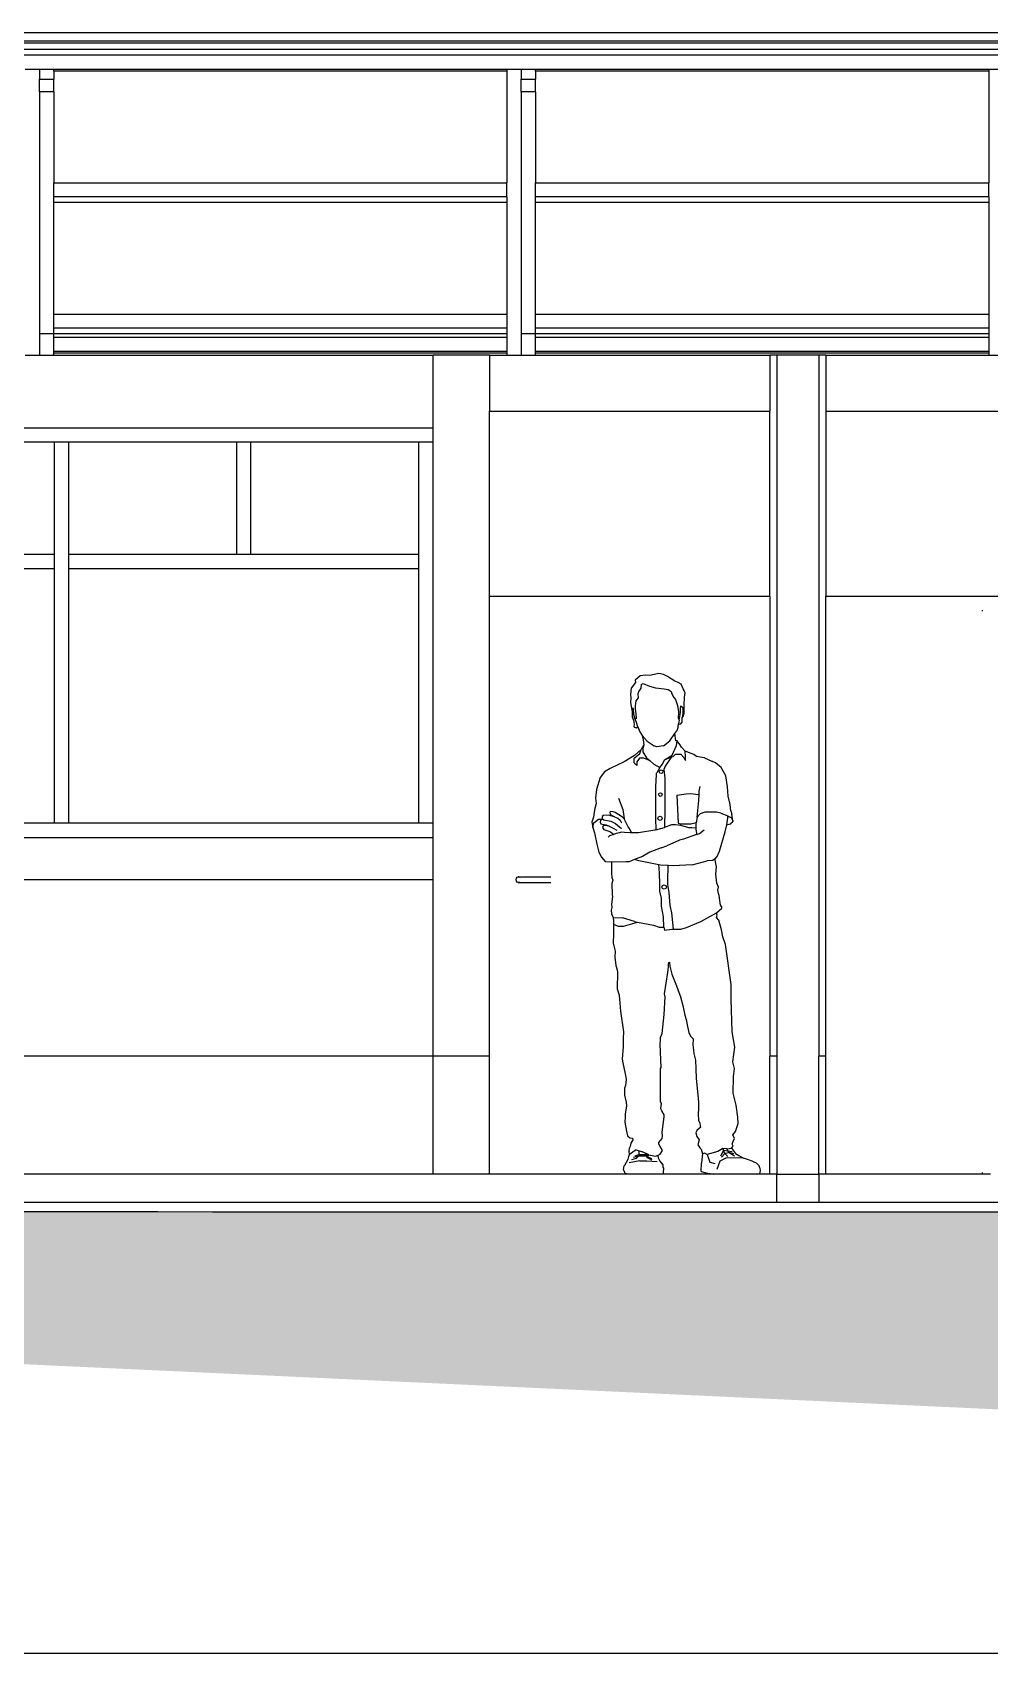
# Model space of a CAD drawing. Header units: metres. Extents: x 258817 to 259192, y 1878716 to 1878911.
# Drawn here: x 259013.83 to 259017.24, y 1878865.8 to 1878871.58 of the extents above; entities that cross this region are included whole.
import ezdxf

# ---------------------------------------------------------------- set-up
doc = ezdxf.new("R2010")
doc.units = ezdxf.units.M
doc.header["$MEASUREMENT"] = 0
doc.layers.add('SectionCutEdges', color=1, linetype='Continuous')
doc.layers.add('Vistas', color=7, linetype='Continuous')

# ---------------------------------------------------------------- blocks, each defined once
blk = doc.blocks.new('010 - Sección longitudinal 2')
for p, q in [((-15.9899, 1.0019), (4.6901, 1.0019)), ((-15.9899, 0.9719), (4.6901, 0.9719)), ((-0.582, 0.8692), (-0.582, 0.8641)), ((1.1354, 0.8692), (1.1354, 0.8641)), ((-0.582, 0.8641), (-2.1978, 0.8641)), ((-0.582, 0.8641), (-0.582, 0.4652)), ((1.1354, 0.8641), (-0.4804, 0.8641)), ((1.1354, 0.8641), (1.1354, 0.4652)), ((-2.2486, 0.7902), (-2.2486, -0.0721)), ((-2.1978, 0.7902), (-2.1978, 0.4652)), ((-0.5312, 0.7902), (-0.5312, -0.0721)), ((-0.4804, 0.7902), (-0.4804, 0.4652)), ((-2.1978, 0.4652), (-0.582, 0.4652)), ((-2.1978, 0.4162), (-2.1978, 0.4652)), ((-0.582, 0.4162), (-0.582, 0.4652)), ((-0.4804, 0.4652), (1.1354, 0.4652)), ((-0.4804, 0.4162), (-0.4804, 0.4652)), ((1.1354, 0.4162), (1.1354, 0.4652)), ((-0.582, 0.4162), (-2.1978, 0.4162)), ((-2.1978, 0.396), (-2.1978, 0.4162)), ((-0.582, 0.4162), (-0.582, 0.396)), ((1.1354, 0.4162), (-0.4804, 0.4162)), ((-0.4804, 0.396), (-0.4804, 0.4162)), ((1.1354, 0.4162), (1.1354, 0.396)), ((-0.582, 0.396), (-2.1978, 0.396)), ((-2.1978, -0.0029), (-2.1978, 0.396)), ((-0.582, 0.396), (-0.582, -0.0029)), ((1.1354, 0.396), (-0.4804, 0.396)), ((-0.4804, -0.0029), (-0.4804, 0.396)), ((1.1354, 0.396), (1.1354, -0.0029)), ((-2.1978, -0.0029), (-0.582, -0.0029)), ((-2.1978, -0.0519), (-2.1978, -0.0029)), ((-0.582, -0.0519), (-2.1978, -0.0519)), ((-2.1978, -0.0721), (-2.1978, -0.0519)), ((-0.582, -0.0029), (-0.582, -0.0519)), ((-0.582, -0.0519), (-0.582, -0.0721)), ((-0.4804, -0.0029), (1.1354, -0.0029)), ((-0.4804, -0.0519), (-0.4804, -0.0029)), ((1.1354, -0.0519), (-0.4804, -0.0519)), ((-0.4804, -0.0721), (-0.4804, -0.0519)), ((1.1354, -0.0029), (1.1354, -0.0519)), ((1.1354, -0.0519), (1.1354, -0.0721)), ((-0.582, -0.0721), (-2.1978, -0.0721)), ((-0.582, -0.0853), (-2.1978, -0.0853)), ((-0.582, -0.0721), (-0.582, -0.0853)), ((-0.582, -0.0853), (-0.582, -0.1359)), ((1.1354, -0.0721), (-0.4804, -0.0721)), ((1.1354, -0.0853), (-0.4804, -0.0853)), ((1.1354, -0.0721), (1.1354, -0.0853)), ((1.1354, -0.0853), (1.1354, -0.1359)), ((-2.2994, -0.1483), (-2.2486, -0.1483)), ((-0.582, -0.1359), (-2.1978, -0.1359)), ((-0.582, -0.142), (-2.1978, -0.142)), ((-2.1978, -0.1483), (-0.8449, -0.1483)), ((-0.6449, -0.1483), (-0.8449, -0.1483)), ((-0.8449, -0.4083), (-0.8449, -0.1483)), ((-0.6449, -0.1483), (-0.6449, -0.3483)), ((-0.6449, -0.1483), (-0.582, -0.1483)), ((-0.582, -0.1359), (-0.582, -0.142)), ((-0.582, -0.142), (-0.582, -0.1483)), ((-0.582, -0.1483), (-0.5312, -0.1483)), ((1.1354, -0.1359), (-0.4804, -0.1359)), ((1.1354, -0.142), (-0.4804, -0.142)), ((-0.4804, -0.1483), (0.3551, -0.1483)), ((0.3551, -0.1483), (0.3551, -0.3483)), ((0.3801, -0.1483), (0.3551, -0.1483)), ((0.5551, -0.1483), (0.5301, -0.1483)), ((0.5551, -0.1483), (0.5551, -0.3483)), ((0.5551, -0.1483), (1.1354, -0.1483)), ((1.1354, -0.1359), (1.1354, -0.142)), ((1.1354, -0.142), (1.1354, -0.1483)), ((1.1354, -0.1483), (1.1862, -0.1483)), ((-0.6449, -0.3483), (0.3551, -0.3483)), ((-0.6449, -1.0083), (-0.6449, -0.3483)), ((0.3551, -1.0083), (0.3551, -0.3483)), ((0.5551, -0.3483), (4.2401, -0.3483)), ((0.5551, -0.3483), (0.5551, -1.0083)), ((-3.4949, -0.4083), (-0.8449, -0.4083)), ((-2.1953, -0.4591), (-2.7943, -0.4591)), ((-2.1953, -0.8591), (-2.1953, -0.4591)), ((-2.1445, -0.4591), (-2.1953, -0.4591)), ((-2.1445, -0.8591), (-2.1445, -0.4591)), ((-1.5455, -0.4591), (-2.1445, -0.4591)), ((-1.5455, -0.8591), (-1.5455, -0.4591)), ((-1.4947, -0.4591), (-1.5455, -0.4591)), ((-0.8957, -0.4591), (-1.4947, -0.4591)), ((-1.4947, -0.8591), (-1.4947, -0.4591)), ((-0.8957, -0.8591), (-0.8957, -0.4591)), ((-0.8449, -0.4591), (-0.8957, -0.4591)), ((-0.8449, -0.4591), (-0.8449, -0.4083)), ((-0.8449, -1.8175), (-0.8449, -0.4591)), ((-2.1953, -0.8591), (-2.7943, -0.8591)), ((-2.1953, -0.9099), (-2.1953, -0.8591)), ((-2.1445, -0.9099), (-2.1445, -0.8591)), ((-1.5455, -0.8591), (-2.1445, -0.8591)), ((-1.4947, -0.8591), (-1.5455, -0.8591)), ((-0.8957, -0.8591), (-1.4947, -0.8591)), ((-0.8957, -0.9099), (-0.8957, -0.8591)), ((-2.1953, -0.9099), (-3.4441, -0.9099)), ((-2.1953, -1.8175), (-2.1953, -0.9099)), ((-2.1445, -1.8175), (-2.1445, -0.9099)), ((-0.8957, -0.9099), (-2.1445, -0.9099)), ((-0.8957, -1.8175), (-0.8957, -0.9099)), ((-0.6449, -1.0083), (-0.5949, -1.0083)), ((-0.6449, -2.6483), (-0.6449, -1.0083)), ((-0.5949, -1.0083), (0.3051, -1.0083)), ((0.3051, -1.0083), (0.3551, -1.0083)), ((0.3551, -1.0083), (0.3551, -2.6483)), ((0.5551, -1.0083), (0.6051, -1.0083)), ((0.5551, -2.6483), (0.5551, -1.0083)), ((0.6051, -1.0083), (1.5051, -1.0083)), ((1.113, -1.0613), (1.113, -1.0583)), ((-0.124, -1.3154), (-0.1388, -1.3363)), ((-0.1077, -1.2914), (-0.1255, -1.3075)), ((-0.1255, -1.3075), (-0.124, -1.3154)), ((-0.0869, -1.2894), (-0.1077, -1.2914)), ((-0.1031, -1.3227), (-0.1052, -1.3354)), ((-0.1031, -1.3227), (-0.0959, -1.3192)), ((-0.0959, -1.3192), (-0.0741, -1.3292)), ((-0.0741, -1.2904), (-0.0869, -1.2894)), ((-0.0411, -1.2838), (-0.0741, -1.2904)), ((-0.0741, -1.3292), (-0.0524, -1.3352)), ((-0.0238, -1.287), (-0.0411, -1.2838)), ((-0.0097, -1.2947), (-0.0238, -1.287)), ((0.0164, -1.3105), (-0.0097, -1.2947)), ((0.0279, -1.3161), (0.0164, -1.3105)), ((0.0394, -1.3219), (0.0279, -1.3161)), ((0.0461, -1.3382), (0.0394, -1.3219)), ((-0.1388, -1.3363), (-0.1419, -1.3586)), ((-0.1419, -1.3586), (-0.1409, -1.3713)), ((-0.1409, -1.3713), (-0.1419, -1.3873)), ((-0.1228, -1.3815), (-0.1253, -1.399)), ((-0.1141, -1.3701), (-0.1228, -1.3815)), ((-0.1119, -1.3463), (-0.1159, -1.3558)), ((-0.1159, -1.3558), (-0.1141, -1.3701)), ((-0.1052, -1.3354), (-0.1119, -1.3463)), ((-0.0524, -1.3352), (-0.0221, -1.3379)), ((-0.0221, -1.3379), (-0.0079, -1.3403)), ((-0.0079, -1.3403), (0.0028, -1.3474)), ((0.0028, -1.3474), (0.0062, -1.3564)), ((0.0062, -1.3564), (0.0125, -1.3694)), ((0.0125, -1.3694), (0.0194, -1.3762)), ((0.0194, -1.3762), (0.0264, -1.3975)), ((0.0495, -1.3436), (0.0461, -1.3382)), ((0.0534, -1.3541), (0.0495, -1.3436)), ((0.0497, -1.3971), (0.051, -1.3667)), ((0.051, -1.3667), (0.0534, -1.3541)), ((-0.1419, -1.3873), (-0.1379, -1.4073)), ((-0.1379, -1.4073), (-0.1372, -1.4109)), ((-0.1309, -1.4086), (-0.1379, -1.4073)), ((-0.1372, -1.4109), (-0.1361, -1.4237)), ((-0.1361, -1.4237), (-0.1355, -1.4381)), ((-0.1355, -1.4381), (-0.1315, -1.4503)), ((-0.1297, -1.4294), (-0.1309, -1.4086)), ((-0.1257, -1.4433), (-0.1297, -1.4294)), ((-0.1206, -1.4579), (-0.1257, -1.4433)), ((-0.1214, -1.4453), (-0.1257, -1.4433)), ((-0.1253, -1.399), (-0.1245, -1.4102)), ((-0.1245, -1.4102), (-0.1231, -1.4278)), ((-0.1231, -1.4278), (-0.1214, -1.4453)), ((0.0264, -1.3975), (0.0298, -1.4196)), ((0.0298, -1.4196), (0.0285, -1.4437)), ((0.0285, -1.4437), (0.0301, -1.4436)), ((0.0301, -1.4436), (0.0348, -1.4371)), ((0.0322, -1.4497), (0.0348, -1.4371)), ((0.0348, -1.4371), (0.0364, -1.4228)), ((0.0364, -1.4084), (0.0382, -1.3989)), ((0.0364, -1.4228), (0.0364, -1.4084)), ((0.0382, -1.3989), (0.0454, -1.4053)), ((0.045, -1.4245), (0.0427, -1.4421)), ((0.0427, -1.4421), (0.0464, -1.4369)), ((0.0428, -1.4566), (0.0427, -1.4421)), ((0.0454, -1.4053), (0.045, -1.4245)), ((0.0464, -1.4369), (0.0493, -1.4244)), ((0.0493, -1.4244), (0.0497, -1.3971)), ((-0.1315, -1.4503), (-0.1288, -1.4645)), ((-0.1288, -1.4645), (-0.1292, -1.4741)), ((-0.1292, -1.4741), (-0.1217, -1.477)), ((-0.1217, -1.477), (-0.116, -1.4733)), ((-0.116, -1.4733), (-0.1206, -1.4579)), ((-0.116, -1.4733), (-0.1086, -1.491)), ((-0.1086, -1.491), (-0.1, -1.5046)), ((-0.0018, -1.5234), (0.0168, -1.4978)), ((0.0168, -1.4978), (0.0239, -1.4875)), ((0.0198, -1.5232), (0.0168, -1.4978)), ((0.0279, -1.4735), (0.0239, -1.4875)), ((0.0279, -1.4735), (0.0298, -1.4625)), ((0.0308, -1.4576), (0.0298, -1.4625)), ((0.0298, -1.4625), (0.0344, -1.4637)), ((0.0322, -1.4497), (0.0308, -1.4576)), ((0.0344, -1.4637), (0.0373, -1.4624)), ((0.0373, -1.4624), (0.0428, -1.4566)), ((-0.1034, -1.5545), (-0.127, -1.5762)), ((-0.1086, -1.5693), (-0.1034, -1.5545)), ((-0.0941, -1.5377), (-0.1034, -1.5545)), ((-0.1, -1.5046), (-0.0817, -1.5248)), ((-0.1, -1.5046), (-0.0965, -1.5202)), ((-0.0941, -1.5377), (-0.0971, -1.5518)), ((-0.0971, -1.5518), (-0.0971, -1.563)), ((-0.0965, -1.5202), (-0.0941, -1.5377)), ((-0.0817, -1.5248), (-0.0649, -1.537)), ((-0.0649, -1.537), (-0.0582, -1.5409)), ((-0.0483, -1.5444), (-0.0582, -1.5409)), ((-0.0241, -1.5409), (-0.0483, -1.5444)), ((-0.0241, -1.5409), (-0.0018, -1.5234)), ((0.007, -1.5751), (0.0227, -1.54)), ((0.0247, -1.5235), (0.0198, -1.5232)), ((0.0227, -1.54), (0.0247, -1.5235)), ((0.0344, -1.5362), (0.0247, -1.5235)), ((0.0401, -1.5459), (0.0344, -1.5362)), ((0.0533, -1.56), (0.0401, -1.5459)), ((0.0543, -1.5789), (0.0533, -1.56)), ((0.0741, -1.5683), (0.0533, -1.56)), ((-0.1644, -1.598), (-0.2136, -1.6217)), ((-0.127, -1.5762), (-0.1644, -1.598)), ((-0.1283, -1.5857), (-0.1086, -1.5693)), ((-0.1283, -1.6023), (-0.1283, -1.5857)), ((-0.1193, -1.6114), (-0.1283, -1.6023)), ((-0.1097, -1.5857), (-0.1193, -1.5985)), ((-0.1193, -1.5985), (-0.1193, -1.6114)), ((-0.0936, -1.5857), (-0.1097, -1.5857)), ((-0.0971, -1.563), (-0.0851, -1.5839)), ((-0.0715, -1.5951), (-0.0936, -1.5857)), ((-0.0851, -1.5839), (-0.0715, -1.5951)), ((-0.0715, -1.5951), (-0.0579, -1.6064)), ((-0.0579, -1.6064), (-0.037, -1.6182)), ((-0.037, -1.6182), (-0.0276, -1.6073)), ((-0.0276, -1.6073), (-0.0209, -1.591)), ((-0.0178, -1.6142), (-0.0223, -1.6262)), ((-0.0209, -1.591), (0.007, -1.5751)), ((-0.0209, -1.591), (0.0049, -1.5811)), ((0.0049, -1.5811), (-0.0178, -1.6142)), ((0.0049, -1.5811), (0.0106, -1.5789)), ((0.0106, -1.5789), (0.0184, -1.5709)), ((0.0184, -1.5709), (0.0376, -1.5709)), ((0.0376, -1.5709), (0.0488, -1.5824)), ((0.0488, -1.5824), (0.0543, -1.594)), ((0.0543, -1.594), (0.0543, -1.5789)), ((0.0844, -1.5728), (0.0741, -1.5683)), ((0.0935, -1.5793), (0.0844, -1.5728)), ((0.1062, -1.5813), (0.0935, -1.5793)), ((0.1219, -1.5846), (0.1062, -1.5813)), ((0.1219, -1.5846), (0.1503, -1.5967)), ((0.1619, -1.6023), (0.1503, -1.5967)), ((0.1818, -1.6184), (0.1619, -1.6023)), ((-0.2496, -1.6547), (-0.2629, -1.6976)), ((-0.234, -1.6344), (-0.2496, -1.6547)), ((-0.2136, -1.6217), (-0.234, -1.6344)), ((-0.0506, -1.6452), (-0.0519, -1.6869)), ((-0.0497, -1.6405), (-0.0506, -1.6452)), ((-0.0482, -1.6377), (-0.0497, -1.6405)), ((-0.037, -1.6182), (-0.0482, -1.6377)), ((-0.0389, -1.6337), (-0.0369, -1.6292)), ((-0.0373, -1.6383), (-0.0389, -1.6337)), ((-0.0328, -1.6404), (-0.0373, -1.6383)), ((-0.0369, -1.6292), (-0.0323, -1.6275)), ((-0.0282, -1.6387), (-0.0328, -1.6404)), ((-0.0323, -1.6275), (-0.0278, -1.6296)), ((-0.0261, -1.6342), (-0.0282, -1.6387)), ((-0.0278, -1.6296), (-0.0261, -1.6342)), ((-0.0223, -1.6262), (-0.0192, -1.6565)), ((-0.0192, -1.6565), (-0.0192, -1.7672)), ((0.1982, -1.6478), (0.1818, -1.6184)), ((0.2045, -1.6874), (0.1982, -1.6478)), ((-0.2629, -1.6976), (-0.2669, -1.7278)), ((-0.2669, -1.7278), (-0.2637, -1.7468)), ((-0.185, -1.7279), (-0.1693, -1.7683)), ((-0.0519, -1.6869), (-0.0519, -1.8007)), ((-0.0416, -1.7149), (-0.0395, -1.7104)), ((-0.0399, -1.7195), (-0.0416, -1.7149)), ((-0.0355, -1.7215), (-0.0399, -1.7195)), ((-0.0395, -1.7104), (-0.0349, -1.7087)), ((-0.0309, -1.7199), (-0.0355, -1.7215)), ((-0.0349, -1.7087), (-0.0305, -1.7108)), ((-0.0288, -1.7154), (-0.0309, -1.7199)), ((-0.0305, -1.7108), (-0.0288, -1.7154)), ((0.023, -1.7172), (0.0563, -1.7125)), ((0.023, -1.7172), (0.0278, -1.8165)), ((0.0563, -1.7125), (0.0739, -1.7109)), ((0.0739, -1.7109), (0.1001, -1.7148)), ((0.1001, -1.7148), (0.1026, -1.7152)), ((0.1025, -1.7368), (0.1026, -1.7152)), ((0.1026, -1.7031), (0.1068, -1.686)), ((0.1026, -1.7152), (0.1026, -1.7031)), ((0.2067, -1.721), (0.2045, -1.6874)), ((0.2141, -1.7502), (0.2067, -1.721)), ((-0.2716, -1.7778), (-0.2735, -1.7954)), ((-0.2687, -1.7653), (-0.2716, -1.7778)), ((-0.2637, -1.7468), (-0.2687, -1.7653)), ((-0.2375, -1.7892), (-0.2423, -1.7935)), ((-0.2199, -1.7884), (-0.2375, -1.7892)), ((-0.1982, -1.794), (-0.2199, -1.7884)), ((-0.2131, -1.7759), (-0.2152, -1.7783)), ((-0.2152, -1.7783), (-0.2137, -1.7845)), ((-0.2137, -1.7845), (-0.209, -1.7888)), ((-0.2035, -1.7771), (-0.2131, -1.7759)), ((-0.209, -1.7888), (-0.1982, -1.794)), ((-0.1957, -1.7789), (-0.2035, -1.7771)), ((-0.1704, -1.7959), (-0.1957, -1.7789)), ((-0.1693, -1.7683), (-0.1644, -1.8012)), ((-0.0192, -1.7672), (-0.0207, -1.8329)), ((0.0964, -1.7958), (0.1025, -1.7368)), ((0.1072, -1.784), (0.0964, -1.7958)), ((0.1237, -1.7779), (0.1072, -1.784)), ((0.1654, -1.7776), (0.1237, -1.7779)), ((0.1809, -1.7816), (0.1654, -1.7776)), ((0.1809, -1.7816), (0.205, -1.7912)), ((0.205, -1.7912), (0.2093, -1.7928)), ((0.2056, -1.7978), (0.205, -1.7912)), ((0.2156, -1.7726), (0.2141, -1.7502)), ((0.2156, -1.7726), (0.2197, -1.7847)), ((0.2232, -1.8086), (0.2197, -1.7847)), ((-2.1953, -1.8175), (-3.4441, -1.8175)), ((-2.1445, -1.8175), (-2.1953, -1.8175)), ((-0.8957, -1.8175), (-2.1445, -1.8175)), ((-0.8449, -1.8175), (-0.8957, -1.8175)), ((-0.8449, -1.8683), (-0.8449, -1.8175)), ((-0.2735, -1.7954), (-0.2794, -1.8137)), ((-0.2794, -1.8137), (-0.2758, -1.8326)), ((-0.2758, -1.8326), (-0.2723, -1.8153)), ((-0.2758, -1.8326), (-0.27, -1.851)), ((-0.2723, -1.8153), (-0.2552, -1.8034)), ((-0.2552, -1.8034), (-0.2397, -1.8024)), ((-0.2481, -1.8077), (-0.2499, -1.8138)), ((-0.2499, -1.8138), (-0.2469, -1.8195)), ((-0.2445, -1.8045), (-0.2481, -1.8077)), ((-0.2469, -1.8195), (-0.2423, -1.8208)), ((-0.2365, -1.8049), (-0.2445, -1.8045)), ((-0.2423, -1.7935), (-0.2428, -1.7999)), ((-0.2428, -1.7999), (-0.2397, -1.8024)), ((-0.2423, -1.8208), (-0.228, -1.823)), ((-0.2393, -1.8264), (-0.2411, -1.8326)), ((-0.2411, -1.8326), (-0.2368, -1.8393)), ((-0.2397, -1.8024), (-0.2365, -1.8049)), ((-0.2313, -1.8255), (-0.2393, -1.8264)), ((-0.2368, -1.8393), (-0.2156, -1.8469)), ((-0.2365, -1.8049), (-0.2115, -1.8105)), ((-0.225, -1.8268), (-0.2313, -1.8255)), ((-0.228, -1.823), (-0.2156, -1.8288)), ((-0.2156, -1.8288), (-0.225, -1.8268)), ((-0.2156, -1.8288), (-0.2033, -1.8345)), ((-0.2156, -1.8469), (-0.2084, -1.852)), ((-0.2115, -1.8105), (-0.1954, -1.8178)), ((-0.2033, -1.8345), (-0.1907, -1.8417)), ((-0.1982, -1.794), (-0.1873, -1.7993)), ((-0.1954, -1.8178), (-0.1735, -1.8366)), ((-0.1873, -1.7993), (-0.1783, -1.8059)), ((-0.1783, -1.8059), (-0.1733, -1.816)), ((-0.1654, -1.8003), (-0.1704, -1.7959)), ((-0.1644, -1.8012), (-0.1654, -1.8003)), ((-0.1501, -1.8299), (-0.1644, -1.8012)), ((-0.145, -1.836), (-0.1501, -1.8299)), ((-0.139, -1.8492), (-0.145, -1.836)), ((-0.1332, -1.8519), (-0.139, -1.8492)), ((-0.0547, -1.8415), (-0.1126, -1.8516)), ((-0.051, -1.8408), (-0.0547, -1.8415)), ((-0.0519, -1.8007), (-0.051, -1.8408)), ((-0.051, -1.8408), (-0.0207, -1.8329)), ((-0.0443, -1.7998), (-0.0419, -1.7942)), ((-0.0419, -1.8055), (-0.0443, -1.7998)), ((-0.0419, -1.7942), (-0.0363, -1.7918)), ((-0.0363, -1.8079), (-0.0419, -1.8055)), ((-0.0363, -1.7918), (-0.0306, -1.7942)), ((-0.0306, -1.8055), (-0.0363, -1.8079)), ((-0.0306, -1.7942), (-0.0283, -1.7998)), ((-0.0283, -1.7998), (-0.0306, -1.8055)), ((0.0048, -1.8236), (-0.0207, -1.8329)), ((0.0192, -1.8226), (0.0048, -1.8236)), ((0.0382, -1.8255), (0.0192, -1.8226)), ((0.0278, -1.8165), (0.0353, -1.8194)), ((0.0353, -1.8194), (0.0737, -1.819)), ((0.0659, -1.8335), (0.0382, -1.8255)), ((0.0772, -1.8335), (0.0659, -1.8335)), ((0.0737, -1.819), (0.0928, -1.8144)), ((0.0916, -1.8346), (0.0772, -1.8335)), ((0.0916, -1.8346), (0.0915, -1.8387)), ((0.0915, -1.8387), (0.0935, -1.8542)), ((0.0918, -1.8194), (0.0916, -1.8346)), ((0.0928, -1.8144), (0.0918, -1.8194)), ((0.0964, -1.7958), (0.0928, -1.8144)), ((0.1046, -1.8539), (0.1207, -1.8407)), ((0.1757, -1.9173), (0.1964, -1.8482)), ((0.1964, -1.8482), (0.2022, -1.8232)), ((0.2022, -1.8232), (0.2056, -1.7978)), ((0.2022, -1.8232), (0.21, -1.8212)), ((0.2093, -1.7928), (0.2178, -1.7974)), ((0.21, -1.8212), (0.2163, -1.82)), ((0.2163, -1.82), (0.2197, -1.8145)), ((0.2178, -1.7974), (0.2209, -1.8027)), ((0.2232, -1.8102), (0.2197, -1.8145)), ((0.2209, -1.8027), (0.2232, -1.8086)), ((0.2232, -1.8086), (0.2232, -1.8102)), ((-3.4949, -1.8683), (-0.8449, -1.8683)), ((-0.8449, -2.0183), (-0.8449, -1.8683)), ((-0.27, -1.851), (-0.2615, -1.8918)), ((-0.2615, -1.8918), (-0.255, -1.9199)), ((-0.2162, -1.8627), (-0.2213, -1.8666)), ((-0.2011, -1.857), (-0.2162, -1.8627)), ((-0.2084, -1.852), (-0.2011, -1.857)), ((-0.1922, -1.8537), (-0.2011, -1.857)), ((-0.1809, -1.8512), (-0.1922, -1.8537)), ((-0.1734, -1.8495), (-0.1809, -1.8512)), ((-0.1636, -1.8503), (-0.1734, -1.8495)), ((-0.143, -1.852), (-0.1636, -1.8503)), ((-0.1332, -1.8519), (-0.143, -1.852)), ((-0.1126, -1.8516), (-0.1332, -1.8519)), ((-0.0321, -1.9047), (-0.0722, -1.921)), ((-0.0321, -1.9047), (-0.0125, -1.8975)), ((0.0333, -1.8781), (-0.0125, -1.8975)), ((0.0473, -1.8747), (0.0333, -1.8781)), ((0.094, -1.8577), (0.0473, -1.8747)), ((0.0935, -1.8542), (0.094, -1.8577)), ((0.094, -1.8577), (0.1046, -1.8539)), ((-0.255, -1.9199), (-0.2455, -1.9384)), ((-0.2455, -1.9384), (-0.2315, -1.9539)), ((-0.2315, -1.9539), (-0.2123, -1.9552)), ((-0.2123, -1.9552), (-0.2093, -1.9562)), ((-0.1575, -1.9552), (-0.2093, -1.9562)), ((-0.2093, -1.9562), (-0.2092, -1.963)), ((-0.2092, -1.963), (-0.2089, -1.9947)), ((-0.1463, -1.9551), (-0.1575, -1.9552)), ((-0.1271, -1.9463), (-0.1463, -1.9551)), ((-0.1215, -1.9438), (-0.1271, -1.9463)), ((-0.112, -1.951), (-0.1271, -1.9463)), ((-0.0988, -1.9358), (-0.1215, -1.9438)), ((-0.0407, -1.9652), (-0.112, -1.951)), ((-0.0722, -1.921), (-0.0988, -1.9358)), ((0.0787, -1.9652), (0.1319, -1.9516)), ((0.1503, -1.9504), (0.1319, -1.9516)), ((0.1599, -1.9447), (0.1503, -1.9504)), ((0.1599, -1.9447), (0.1676, -1.9365)), ((0.1607, -1.9492), (0.1599, -1.9447)), ((0.165, -1.9731), (0.1607, -1.9492)), ((0.1676, -1.9365), (0.1757, -1.9173)), ((-3.4949, -2.0183), (-0.8449, -2.0183)), ((-0.8449, -2.6483), (-0.8449, -2.0183)), ((-0.5496, -2.0183), (-0.5486, -2.0131)), ((-0.5486, -2.0235), (-0.5496, -2.0183)), ((-0.5486, -2.0131), (-0.5457, -2.0093)), ((-0.5457, -2.0093), (-0.5419, -2.0079)), ((-0.5419, -2.0079), (-0.538, -2.0093)), ((-0.5399, -2.0079), (-0.5419, -2.0079)), ((-0.5399, -2.0079), (-0.5383, -2.0079)), ((-0.5383, -2.0079), (-0.5364, -2.0079)), ((-0.5364, -2.0079), (-0.5341, -2.0079)), ((-0.5354, -2.0128), (-0.5352, -2.0131)), ((-0.5341, -2.0079), (-0.5315, -2.0079)), ((-0.5315, -2.0079), (-0.5286, -2.0079)), ((-0.5286, -2.0079), (-0.5255, -2.0079)), ((-0.5255, -2.0079), (-0.5192, -2.0079)), ((-0.5192, -2.0079), (-0.426, -2.0079)), ((-0.2089, -1.9947), (-0.2079, -2.0107)), ((-0.2079, -2.0107), (-0.2046, -2.0197)), ((-0.2046, -2.0197), (-0.2076, -2.0321)), ((-0.0398, -1.977), (-0.0407, -1.9652)), ((-0.0349, -1.9663), (-0.0407, -1.9652)), ((-0.0384, -1.9968), (-0.0398, -1.977)), ((-0.0375, -2.0337), (-0.0384, -1.9968)), ((-0.007, -1.968), (-0.0349, -1.9663)), ((-0.0087, -1.9958), (-0.0074, -1.9933)), ((-0.008, -2.0359), (-0.0087, -1.9958)), ((-0.0074, -1.9933), (-0.0072, -1.977)), ((-0.0072, -1.977), (-0.007, -1.968)), ((0.0099, -1.969), (-0.007, -1.968)), ((0.0787, -1.9652), (0.0099, -1.969)), ((0.1632, -1.9987), (0.165, -1.9731)), ((0.1663, -2.0306), (0.1632, -1.9987)), ((-0.5457, -2.0273), (-0.5486, -2.0235)), ((-0.5419, -2.0287), (-0.5457, -2.0273)), ((-0.538, -2.0273), (-0.5419, -2.0287)), ((-0.5419, -2.0287), (-0.5192, -2.0287)), ((-0.5373, -2.0264), (-0.538, -2.0273)), ((-0.5192, -2.0287), (-0.426, -2.0287)), ((-0.2056, -2.0783), (-0.2091, -2.1053)), ((-0.2076, -2.0321), (-0.208, -2.0482)), ((-0.208, -2.0482), (-0.2072, -2.0561)), ((-0.2072, -2.0561), (-0.2075, -2.0722)), ((-0.2075, -2.0722), (-0.2056, -2.0783)), ((-0.0375, -2.0593), (-0.0375, -2.0337)), ((-0.0316, -2.0843), (-0.0375, -2.0593)), ((-0.0294, -2.0448), (-0.027, -2.0391)), ((-0.027, -2.0505), (-0.0294, -2.0448)), ((-0.027, -2.0391), (-0.0214, -2.0368)), ((-0.0214, -2.0528), (-0.027, -2.0505)), ((-0.0214, -2.0368), (-0.0157, -2.0391)), ((-0.0157, -2.0505), (-0.0214, -2.0528)), ((-0.0157, -2.0391), (-0.0134, -2.0448)), ((-0.0134, -2.0448), (-0.0157, -2.0505)), ((-0.0037, -2.0644), (-0.008, -2.0359)), ((-0.0005, -2.1108), (-0.0037, -2.0644)), ((0.1725, -2.0454), (0.1663, -2.0306)), ((0.17, -2.0563), (0.1725, -2.0454)), ((0.172, -2.0674), (0.17, -2.0563)), ((0.1746, -2.075), (0.172, -2.0674)), ((0.1764, -2.0925), (0.1746, -2.075)), ((-0.2084, -2.1181), (-0.2106, -2.1275)), ((-0.2106, -2.1275), (-0.209, -2.1402)), ((-0.2091, -2.1053), (-0.2084, -2.1181)), ((-0.0316, -2.1132), (-0.0316, -2.0843)), ((-0.0236, -2.1508), (-0.0316, -2.1132)), ((0.0062, -2.1372), (-0.0005, -2.1108)), ((0.0121, -2.1949), (0.0062, -2.1372)), ((0.1086, -2.1679), (0.1649, -2.1372)), ((0.1649, -2.1372), (0.1836, -2.1197)), ((0.1669, -2.145), (0.1649, -2.1372)), ((0.1795, -2.1099), (0.1764, -2.0925)), ((0.1836, -2.1149), (0.1795, -2.1099)), ((0.1836, -2.1197), (0.1836, -2.1149)), ((-0.209, -2.1402), (-0.2035, -2.1535)), ((-0.2035, -2.1535), (-0.1698, -2.1545)), ((-0.2035, -2.1535), (-0.2021, -2.1663)), ((-0.2022, -2.1771), (-0.2028, -2.2112)), ((-0.2021, -2.1725), (-0.2022, -2.1771)), ((-0.2022, -2.1771), (-0.186, -2.184)), ((-0.2021, -2.1663), (-0.2021, -2.1725)), ((-0.186, -2.184), (-0.1671, -2.184)), ((-0.127, -2.168), (-0.1698, -2.1545)), ((-0.1671, -2.184), (-0.1172, -2.1698)), ((-0.127, -2.168), (-0.1172, -2.1698)), ((-0.1172, -2.1698), (-0.0591, -2.1804)), ((-0.0591, -2.1804), (-0.0398, -2.1882)), ((-0.0398, -2.1882), (-0.0244, -2.1877)), ((-0.0244, -2.1877), (-0.0222, -2.1876)), ((-0.0222, -2.1876), (-0.0236, -2.1508)), ((-0.0222, -2.1876), (-0.0208, -2.1988)), ((-0.0208, -2.1988), (0.0062, -2.195)), ((0.0062, -2.195), (0.0121, -2.1949)), ((0.0121, -2.1949), (0.0382, -2.1945)), ((0.0382, -2.1945), (0.0582, -2.1886)), ((0.0582, -2.1886), (0.1086, -2.1679)), ((0.1654, -2.1529), (0.1669, -2.145)), ((0.173, -2.1632), (0.1654, -2.1529)), ((0.1834, -2.1969), (0.173, -2.1632)), ((-0.2028, -2.2112), (-0.203, -2.2449)), ((-0.203, -2.2449), (-0.1962, -2.2729)), ((0.1872, -2.2223), (0.1834, -2.1969)), ((0.1973, -2.2493), (0.1872, -2.2223)), ((0.2176, -2.3922), (0.1973, -2.2493)), ((-0.1962, -2.2729), (-0.1974, -2.2947)), ((-0.1974, -2.2947), (-0.194, -2.325)), ((-0.194, -2.325), (-0.1895, -2.3404)), ((-0.1895, -2.3404), (-0.1874, -2.3481)), ((-0.1874, -2.3481), (-0.189, -2.4071)), ((-0.0206, -2.4254), (-0.0089, -2.3493)), ((-0.0089, -2.3493), (-0.006, -2.3294)), ((-0.006, -2.3294), (-0.0059, -2.3181)), ((-0.0059, -2.3181), (-0.0054, -2.3134)), ((-0.0054, -2.3134), (-0.0023, -2.3127)), ((-0.0023, -2.3127), (-0.0017, -2.3271)), ((-0.0017, -2.3271), (0.0054, -2.3551)), ((0.0054, -2.3551), (0.0226, -2.3966)), ((-0.189, -2.4071), (-0.1823, -2.4302)), ((-0.0184, -2.4364), (-0.0206, -2.4254)), ((0.0226, -2.3966), (0.0362, -2.436)), ((0.2172, -2.4451), (0.2176, -2.3922)), ((-0.1823, -2.4302), (-0.1792, -2.4589)), ((-0.1792, -2.4589), (-0.1775, -2.4877)), ((-0.0213, -2.4989), (-0.0184, -2.4364)), ((0.0362, -2.436), (0.045, -2.4668)), ((0.045, -2.4668), (0.0516, -2.5015)), ((0.2204, -2.5605), (0.2172, -2.4451)), ((-0.1775, -2.4877), (-0.1663, -2.561)), ((-0.0289, -2.5674), (-0.0213, -2.4989)), ((0.0516, -2.5015), (0.0568, -2.5166)), ((0.0568, -2.5166), (0.0617, -2.5418)), ((0.0617, -2.5418), (0.0661, -2.5638)), ((-0.1663, -2.561), (-0.1682, -2.585)), ((-0.1682, -2.585), (-0.1674, -2.6136)), ((-0.036, -2.6049), (-0.0349, -2.5912)), ((-0.0349, -2.5912), (-0.0341, -2.5809)), ((-0.0341, -2.5809), (-0.0289, -2.5674)), ((0.0661, -2.5638), (0.0717, -2.577)), ((0.0717, -2.577), (0.0814, -2.5864)), ((0.0814, -2.5864), (0.0803, -2.6074)), ((0.2302, -2.6157), (0.2204, -2.5605)), ((-0.8449, -2.6483), (-2.3892, -2.6483)), ((-0.8449, -3.0683), (-0.8449, -2.6483)), ((-0.6449, -2.6483), (-0.8449, -2.6483)), ((-0.6449, -3.0683), (-0.6449, -2.6483)), ((-0.1674, -2.6136), (-0.1708, -2.6583)), ((-0.1708, -2.6583), (-0.1695, -2.6718)), ((-0.0318, -2.6881), (-0.036, -2.6049)), ((0.0803, -2.6074), (0.0835, -2.6258)), ((0.0835, -2.6258), (0.0842, -2.6386)), ((0.0842, -2.6386), (0.0896, -2.662)), ((0.2237, -2.6682), (0.2302, -2.6157)), ((0.3551, -3.0683), (0.3551, -2.6483)), ((0.3801, -2.6483), (0.3551, -2.6483)), ((0.5551, -2.6483), (0.5301, -2.6483)), ((0.5551, -3.0683), (0.5551, -2.6483)), ((-0.1695, -2.6718), (-0.161, -2.711)), ((-0.161, -2.711), (-0.1565, -2.7292)), ((-0.0352, -2.7594), (-0.0346, -2.692)), ((-0.0346, -2.692), (-0.0318, -2.6881)), ((0.0896, -2.662), (0.0914, -2.6924)), ((0.0914, -2.6924), (0.0923, -2.7277)), ((0.2286, -2.6918), (0.2237, -2.6682)), ((0.2254, -2.7205), (0.2286, -2.6918)), ((-0.1626, -2.7612), (-0.1627, -2.7869)), ((-0.1598, -2.7518), (-0.1626, -2.7612)), ((-0.1588, -2.7429), (-0.1598, -2.7518)), ((-0.1565, -2.7292), (-0.1588, -2.7429)), ((-0.0345, -2.8102), (-0.0352, -2.7594)), ((0.0923, -2.7277), (0.0976, -2.7739)), ((0.0976, -2.7739), (0.0997, -2.7981)), ((0.2245, -2.7798), (0.2254, -2.7205)), ((-0.1627, -2.7869), (-0.1567, -2.8119)), ((-0.1563, -2.8263), (-0.1606, -2.8532)), ((-0.1567, -2.8119), (-0.1563, -2.8263)), ((-0.031, -2.8156), (-0.0345, -2.8102)), ((-0.033, -2.8359), (-0.031, -2.8156)), ((0.0997, -2.7981), (0.101, -2.8122)), ((0.101, -2.8122), (0.1012, -2.8347)), ((0.2353, -2.8219), (0.2245, -2.7798)), ((0.2416, -2.8647), (0.2353, -2.8219)), ((-0.161, -2.8634), (-0.1617, -2.8827)), ((-0.1617, -2.8827), (-0.1557, -2.9147)), ((-0.1606, -2.8532), (-0.161, -2.8634)), ((-0.0302, -2.8429), (-0.033, -2.8359)), ((-0.0219, -2.8565), (-0.0302, -2.8429)), ((-0.0292, -2.9191), (-0.0213, -2.8645)), ((-0.0213, -2.8645), (-0.0219, -2.8565)), ((0.1012, -2.8347), (0.0993, -2.8539)), ((0.0993, -2.8539), (0.1014, -2.8762)), ((0.1014, -2.8762), (0.106, -2.8864)), ((0.106, -2.8864), (0.1067, -2.896)), ((0.2327, -2.9157), (0.2417, -2.8872)), ((0.2417, -2.8872), (0.2416, -2.8647)), ((-0.1557, -2.9147), (-0.1526, -2.9316)), ((-0.1526, -2.9316), (-0.1437, -2.9383)), ((-0.1437, -2.9383), (-0.1342, -2.9398)), ((-0.1331, -2.9461), (-0.1406, -2.9584)), ((-0.1342, -2.9398), (-0.1331, -2.9461)), ((-0.0402, -2.9549), (-0.0287, -2.9413)), ((-0.0274, -2.9318), (-0.0292, -2.9191)), ((-0.0287, -2.9413), (-0.0274, -2.9318)), ((0.0954, -2.9125), (0.0915, -2.9213)), ((0.0915, -2.9213), (0.095, -2.9337)), ((0.095, -2.9337), (0.1031, -2.9456)), ((0.1044, -2.9046), (0.0954, -2.9125)), ((0.1031, -2.9456), (0.0987, -2.9641)), ((0.1075, -2.902), (0.1044, -2.9046)), ((0.1067, -2.896), (0.1075, -2.902)), ((0.2227, -2.9283), (0.2327, -2.9157)), ((0.2293, -2.9411), (0.2227, -2.9283)), ((0.2237, -2.9547), (0.2293, -2.9411)), ((-0.1495, -3.0149), (-0.1471, -3.0051)), ((-0.1471, -3.0051), (-0.1454, -2.9983)), ((-0.1469, -2.9771), (-0.147, -2.9835)), ((-0.147, -2.9835), (-0.1462, -2.9866)), ((-0.143, -2.9694), (-0.1469, -2.9771)), ((-0.1454, -2.9983), (-0.1462, -2.9866)), ((-0.1219, -2.9821), (-0.1454, -2.9983)), ((-0.1406, -2.9584), (-0.143, -2.9694)), ((-0.1309, -3.0079), (-0.1153, -3.004)), ((-0.1252, -3.0026), (-0.1121, -2.9984)), ((-0.1219, -2.9821), (-0.0993, -2.9889)), ((-0.1121, -3.0032), (-0.1216, -3.0123)), ((-0.1153, -3.004), (-0.1121, -3.0032)), ((-0.1121, -2.9873), (-0.1121, -2.9984)), ((-0.1121, -2.9984), (-0.1097, -2.9984)), ((-0.1121, -2.9999), (-0.1121, -3.0032)), ((-0.1121, -3.0032), (-0.0872, -3.0032)), ((-0.1097, -2.9984), (-0.0887, -2.9984)), ((-0.0761, -2.9998), (-0.0993, -2.9889)), ((-0.0887, -2.9984), (-0.0872, -2.9984)), ((-0.0872, -2.9984), (-0.0872, -2.9952)), ((-0.0763, -3.0045), (-0.0872, -2.9984)), ((-0.0872, -2.9984), (-0.0872, -2.9996)), ((-0.0872, -2.9996), (-0.0872, -3.0014)), ((-0.0872, -3.0014), (-0.0872, -3.0032)), ((-0.0872, -3.0032), (-0.0824, -3.0094)), ((-0.0872, -3.0032), (-0.0831, -3.0051)), ((-0.0831, -3.0051), (-0.0671, -3.0126)), ((-0.0761, -2.9998), (-0.0526, -3.0046)), ((-0.0526, -3.0046), (-0.0435, -3.0009)), ((-0.0435, -3.0009), (-0.0444, -3.0046)), ((-0.0444, -3.0046), (-0.0427, -3.0097)), ((-0.0435, -3.0009), (-0.0357, -2.9976)), ((-0.0409, -2.9613), (-0.0402, -2.9549)), ((-0.0362, -2.9697), (-0.0409, -2.9613)), ((-0.0271, -2.984), (-0.0362, -2.9697)), ((-0.0357, -2.9976), (-0.0271, -2.984)), ((0.0987, -2.9641), (0.1061, -2.9746)), ((0.1061, -2.9746), (0.1109, -2.9796)), ((0.1109, -2.9796), (0.1147, -2.9956)), ((0.1147, -2.9956), (0.1114, -3.028)), ((0.1225, -2.993), (0.1147, -2.9956)), ((0.1321, -2.9983), (0.1225, -2.993)), ((0.1697, -2.9876), (0.1321, -2.9983)), ((0.1321, -2.9983), (0.1407, -3.0256)), ((0.187, -2.9765), (0.1697, -2.9876)), ((0.1898, -2.9846), (0.1796, -3.0044)), ((0.1943, -2.9947), (0.183, -3.0074)), ((0.2023, -2.9781), (0.187, -2.9765)), ((0.187, -2.9765), (0.1898, -2.9846)), ((0.1898, -2.9846), (0.1928, -2.992)), ((0.2059, -2.9858), (0.1898, -2.9846)), ((0.1928, -2.992), (0.1943, -2.9947)), ((0.2022, -2.993), (0.1943, -2.9947)), ((0.1943, -2.9947), (0.2049, -3.0057)), ((0.21, -2.9912), (0.2022, -2.993)), ((0.2023, -2.9781), (0.2184, -2.9761)), ((0.2023, -2.9781), (0.2059, -2.9858)), ((0.2059, -2.9858), (0.21, -2.9912)), ((0.2214, -2.9887), (0.2059, -2.9858)), ((0.2272, -2.9956), (0.21, -2.9912)), ((0.21, -2.9912), (0.2296, -3.0036)), ((0.2184, -2.9761), (0.2245, -2.9681)), ((0.2184, -2.9761), (0.2328, -2.9945)), ((0.2211, -2.9611), (0.2237, -2.9547)), ((0.2245, -2.9681), (0.2211, -2.9611)), ((0.2328, -2.9945), (0.2443, -3.0017)), ((0.2443, -3.0017), (0.261, -3.0116)), ((-0.1661, -3.0513), (-0.1647, -3.0391)), ((-0.1617, -3.0623), (-0.1661, -3.0513)), ((-0.1647, -3.0391), (-0.1617, -3.036)), ((-0.1617, -3.036), (-0.1495, -3.0149)), ((-0.1603, -3.0657), (-0.1617, -3.0623)), ((-0.1078, -3.0206), (-0.1468, -3.0277)), ((-0.1216, -3.0123), (-0.1385, -3.0167)), ((-0.1078, -3.0206), (-0.0839, -3.0206)), ((-0.0839, -3.0206), (-0.0466, -3.0234)), ((-0.0824, -3.0094), (-0.0652, -3.0176)), ((-0.0427, -3.0097), (-0.0405, -3.0149)), ((-0.0405, -3.0149), (-0.0372, -3.0215)), ((-0.0372, -3.0215), (-0.0263, -3.0351)), ((-0.0263, -3.0351), (-0.0265, -3.044)), ((-0.0265, -3.044), (-0.0244, -3.0464)), ((-0.0256, -3.0623), (-0.026, -3.0683)), ((-0.0244, -3.0464), (-0.0256, -3.0623)), ((0.1098, -3.032), (0.1097, -3.0555)), ((0.1097, -3.0555), (0.1109, -3.0584)), ((0.1114, -3.028), (0.1098, -3.032)), ((0.1109, -3.0584), (0.1231, -3.0623)), ((0.1231, -3.0623), (0.1268, -3.0635)), ((0.1407, -3.0256), (0.1585, -3.0303)), ((0.1774, -3.0222), (0.1663, -3.0516)), ((0.2012, -3.0099), (0.1774, -3.0222)), ((0.261, -3.0116), (0.2012, -3.0099)), ((0.2793, -3.0168), (0.261, -3.0116)), ((0.2926, -3.0222), (0.2793, -3.0168)), ((0.3021, -3.0269), (0.2926, -3.0222)), ((0.3051, -3.0284), (0.3021, -3.0269)), ((0.3072, -3.0294), (0.3051, -3.0284)), ((0.3168, -3.0388), (0.3072, -3.0294)), ((0.3193, -3.0461), (0.3168, -3.0388)), ((0.3211, -3.0487), (0.3193, -3.0461)), ((0.3195, -3.0669), (0.3219, -3.0558)), ((0.3219, -3.0558), (0.3211, -3.0487)), ((1.113, -3.0683), (1.113, -3.0623)), ((-0.1515, -3.0683), (-0.1603, -3.0657)), ((0.1268, -3.0635), (0.1501, -3.0675)), ((0.1501, -3.0675), (0.1552, -3.0683)), ((0.3083, -3.0683), (0.3195, -3.0669)), ((0.3801, -3.1683), (0.5301, -3.1683))]:
    blk.add_line(p, q)
at = {"layer": 'SectionCutEdges'}
for p, q in [((4.6901, 0.9634), (-15.9899, 0.9634)), ((-15.9899, 0.9427), (4.6901, 0.9427)), ((-15.9899, 0.9219), (4.6901, 0.9219)), ((-2.2486, 0.8692), (-2.2994, 0.8692)), ((-2.1978, 0.8692), (-2.2486, 0.8692)), ((-2.2486, 0.8692), (-2.2486, 0.8351)), ((-2.1978, 0.8641), (-2.1978, 0.8692)), ((-0.582, 0.8692), (-2.1978, 0.8692)), ((-0.5312, 0.8692), (-0.582, 0.8692)), ((-0.4804, 0.8692), (-0.5312, 0.8692)), ((-0.5312, 0.8692), (-0.5312, 0.8351)), ((-0.4804, 0.8641), (-0.4804, 0.8692)), ((1.1354, 0.8692), (-0.4804, 0.8692)), ((1.1862, 0.8692), (1.1354, 0.8692)), ((-2.2486, 0.8351), (-2.1978, 0.8351)), ((-2.2486, 0.7902), (-2.2486, 0.8351)), ((-2.1978, 0.8641), (-2.1978, 0.8351)), ((-2.1978, 0.7902), (-2.1978, 0.8351)), ((-0.5312, 0.8351), (-0.4804, 0.8351)), ((-0.5312, 0.7902), (-0.5312, 0.8351)), ((-0.4804, 0.8641), (-0.4804, 0.8351)), ((-0.4804, 0.7902), (-0.4804, 0.8351)), ((-2.1978, 0.7902), (-2.2486, 0.7902)), ((-0.4804, 0.7902), (-0.5312, 0.7902)), ((-2.1978, -0.0721), (-2.2486, -0.0721)), ((-2.2486, -0.0721), (-2.2486, -0.1483)), ((-2.1978, -0.076), (-2.1978, -0.0721)), ((-2.1978, -0.0853), (-2.1978, -0.076)), ((-2.1978, -0.1359), (-2.1978, -0.0853)), ((-0.4804, -0.0721), (-0.5312, -0.0721)), ((-0.5312, -0.0721), (-0.5312, -0.1483)), ((-0.4804, -0.076), (-0.4804, -0.0721)), ((-0.4804, -0.0853), (-0.4804, -0.076)), ((-0.4804, -0.1359), (-0.4804, -0.0853)), ((-2.2486, -0.1483), (-2.1978, -0.1483)), ((-2.1978, -0.142), (-2.1978, -0.1359)), ((-2.1978, -0.1483), (-2.1978, -0.142)), ((-0.5312, -0.1483), (-0.4804, -0.1483)), ((-0.4804, -0.142), (-0.4804, -0.1359)), ((-0.4804, -0.1483), (-0.4804, -0.142)), ((0.5301, -0.1483), (0.3801, -0.1483)), ((0.3801, -0.1483), (0.3801, -2.6483)), ((0.5301, -0.1483), (0.5301, -2.6483)), ((0.3801, -2.6483), (0.3801, -3.0683)), ((0.5301, -3.0683), (0.5301, -2.6483)), ((-0.8449, -3.0683), (-2.3905, -3.0683)), ((-0.6449, -3.0683), (-0.8449, -3.0683)), ((-0.5949, -3.0683), (-0.6449, -3.0683)), ((-0.1515, -3.0683), (-0.5949, -3.0683)), ((-0.026, -3.0683), (-0.1515, -3.0683)), ((0.1552, -3.0683), (-0.026, -3.0683)), ((0.3083, -3.0683), (0.1552, -3.0683)), ((0.3551, -3.0683), (0.3083, -3.0683)), ((0.3801, -3.0683), (0.3551, -3.0683)), ((0.3801, -3.1683), (0.3801, -3.0683)), ((0.3801, -3.0683), (0.5301, -3.0683)), ((0.5551, -3.0683), (0.5301, -3.0683)), ((0.5301, -3.0683), (0.5301, -3.1683)), ((0.6051, -3.0683), (0.5551, -3.0683)), ((1.113, -3.0683), (0.6051, -3.0683)), ((1.1163, -3.0683), (1.113, -3.0683)), ((1.1262, -3.0683), (1.1163, -3.0683)), ((1.1419, -3.0683), (1.1262, -3.0683)), ((-7.5199, -3.1683), (0.3801, -3.1683)), ((0.5301, -3.1683), (4.2901, -3.1683))]:
    blk.add_line(p, q, dxfattribs=at)

msp = doc.modelspace()

# ---------------------------------------------------------------- hatches: boundary and pattern name
at = {"layer": 'Vistas'}
h = msp.add_hatch(dxfattribs=at)
h.set_pattern_fill('EARTH', color=256)
h.set_pattern_definition([(0, (-74.26602, 57.80024), (0.25, 0.25), [0.25, -0.25]), (0, (-74.26602, 57.894), (0.25, 0.25), [0.25, -0.25]), (0, (-74.26602, 57.98774), (0.25, 0.25), [0.25, -0.25]), (90, (-74.23477, 58.019), (-0.25, 0.25), [0.25, -0.25]), (90, (-74.14102, 58.019), (-0.25, 0.25), [0.25, -0.25]), (90, (-74.04727, 58.019), (-0.25, 0.25), [0.25, -0.25])])
edge = h.paths.add_edge_path()
edge.add_spline(control_points=[(259034.3909, 1878867.41256), (259034.7914, 1878867.42253), (259035.33979, 1878867.43617), (259035.88651, 1878867.47953), (259036.03396, 1878867.49122)], knot_values=[0, 0, 0, 0, 1.2014582, 1.6451542, 1.6451542, 1.6451542, 1.6451542], degree=3, periodic=0)
edge.add_spline(control_points=[(259034.3909, 1878867.41256), (259033.74258, 1878867.41256), (259033.09427, 1878867.41256), (259032.44595, 1878867.41256), (259031.96231, 1878867.41729), (259031.3811, 1878867.42297), (259029.78339, 1878867.58891), (259028.56001, 1878867.24376), (259026.80226, 1878867.42581), (259017.71425, 1878867.3337), (259008.7221, 1878867.39963), (259000.33578, 1878867.41268), (259000.26403, 1878867.41212), (259000.16795, 1878867.41446), (259000.03057, 1878867.42842), (258999.83945, 1878867.44401), (258999.68698, 1878867.50842), (258999.44221, 1878867.50369), (258999.02936, 1878867.50174), (258998.63699, 1878867.53417), (258998.39579, 1878867.5541)], knot_values=[0, 0, 0, 0, 1, 1, 1, 2.4498074, 2.7422815, 5.8138454, 6.1063195, 8.038155, 33.038155, 33.1170765, 33.1968501, 33.2533997, 33.4052856, 33.6111334, 33.8267712, 33.8877775, 34.3422812, 35.0674593, 35.0674593, 35.0674593, 35.0674593], weights=[1, 1, 1, 1, 1, 1, 1, 1, 1, 1, 1, 1, 1, 1, 1, 1, 1, 1, 1, 1, 1], degree=3, periodic=0)
edge.add_line((258998.34569, 1878865.80344), (258998.34569, 1878867.55198))
edge.add_line((259036.03396, 1878865.80344), (258998.34569, 1878865.80344))
edge.add_line((259036.03396, 1878867.49122), (259036.03396, 1878865.80344))

# ---------------------------------------------------------------- linework, layer by layer
msp.add_line((259036.03396, 1878865.80344), (258998.34569, 1878865.80344), dxfattribs=at)
msp.add_open_spline([(259034.3909, 1878867.41256), (259033.74258, 1878867.41256), (259033.09427, 1878867.41256), (259032.44595, 1878867.41256), (259031.96231, 1878867.41729), (259031.3811, 1878867.42297), (259029.78339, 1878867.58891), (259028.56001, 1878867.24376), (259026.80226, 1878867.42581), (259017.71425, 1878867.3337), (259008.7221, 1878867.39963), (259000.33578, 1878867.41268), (259000.26403, 1878867.41212), (259000.16795, 1878867.41446), (259000.03057, 1878867.42842), (258999.83945, 1878867.44401), (258999.68698, 1878867.50842), (258999.44221, 1878867.50369), (258999.02936, 1878867.50174), (258998.63699, 1878867.53417), (258998.39579, 1878867.5541)], degree=3, knots=[0, 0, 0, 0, 1, 1, 1, 2.4498074, 2.7422815, 5.8138454, 6.1063195, 8.038155, 33.038155, 33.1170765, 33.1968501, 33.2533997, 33.4052856, 33.6111334, 33.8267712, 33.8877775, 34.3422812, 35.0674593, 35.0674593, 35.0674593, 35.0674593], dxfattribs=at)

# ---------------------------------------------------------------- block references
msp.add_blockref('010 - Sección longitudinal 2', (259016.10486, 1878870.58089), dxfattribs=at)

doc.saveas('drawing.dxf')
